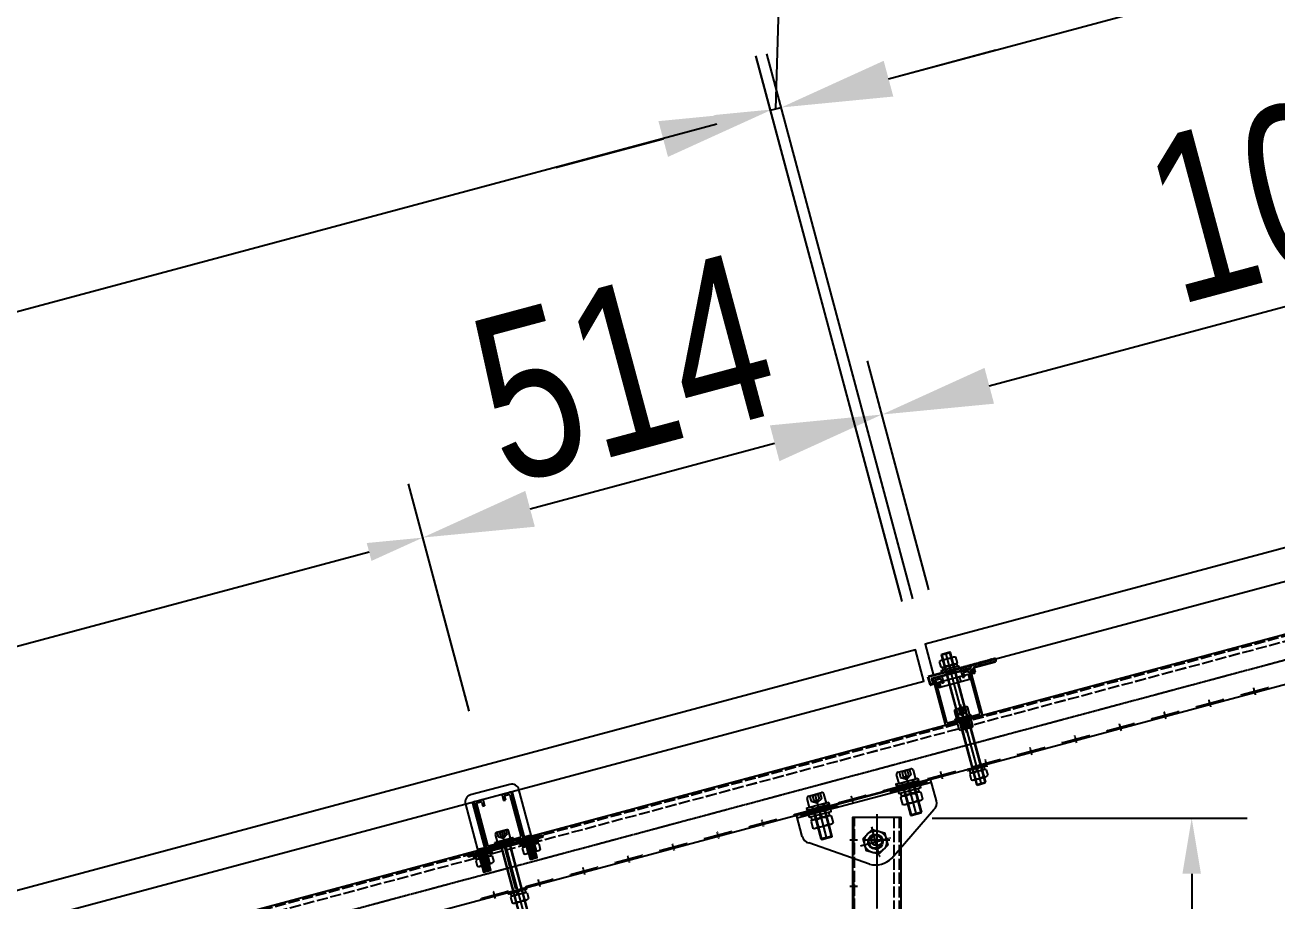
# Model space of a CAD drawing. Header units: millimetres. Extents: x -14454 to 167453, y -24 to 28032.
# Drawn here: x 44912 to 46027, y 24444 to 25224 of the extents above; entities that cross this region are included whole.
import ezdxf

# ---------------------------------------------------------------- set-up
doc = ezdxf.new("R2010")
doc.units = ezdxf.units.MM
for name, pattern in [('ACAD_ISO02W100', [15, 12, -3]), ('CENTER', [50.8, 31.75, -6.35, 6.35, -6.35]), ('CENTER2', [1.125, 0.75, -0.125, 0.125, -0.125]), ('CONTINUOUS1', [0]), ('DASH', [0.35, 0.25, -0.1]), ('DASHED', [19.05, 12.7, -6.35])]:
    doc.linetypes.add(name, pattern=pattern)
for name, color, linetype in [('003_THICK', 7, 'CONTINUOUS1'), ('cushician', 7, 'Continuous'), ('CY_生产图', 7, 'Continuous'), ('E-BUSB', 1, 'Continuous'), ('中心线', 1, 'CENTER2'), ('图块替换', 7, 'Continuous'), ('标注', 3, 'Continuous'), ('粗线', 7, 'Continuous'), ('组件', 4, 'Continuous'), ('细线', 3, 'DASH'), ('虚线', 3, 'ACAD_ISO02W100')]:
    doc.layers.add(name, color=color, linetype=linetype)
doc.layers.add('粗实线', color=7, linetype='Continuous', lineweight=50)
doc.layers.add('粗实线层', color=7, linetype='Continuous', lineweight=35)
doc.styles.add('标准', font='MS PGothic.ttf', dxfattribs={"width": 0.8})
doc.dimstyles.new('plan', dxfattribs={"dimscale": 60, "dimtxt": 3, "dimasz": 1, "dimexe": 1, "dimexo": 1, "dimgap": 0.5, "dimtad": 1, "dimdec": 0, "dimzin": 0, "dimdsep": 46, "dimtxsty": '标准', "dimcen": 0, "dimclrd": 3, "dimclre": 3, "dimclrt": 7, "dimadec": 0, "dimazin": 0, "dimtfac": 1, "dimtdec": 0, "dimtofl": 0, "dimtmove": 0, "dimatfit": 3, "dimfxl": 0, "dimtolj": 1, "dimtzin": 0, "dimlwe": -1, "dimarcsym": 0})
doc.dimstyles.new('副本 plan', dxfattribs={"dimscale": 60, "dimtxt": 3, "dimasz": 1, "dimexe": 3, "dimexo": 1, "dimgap": 0.5, "dimtad": 1, "dimdec": 0, "dimzin": 0, "dimdsep": 46, "dimtxsty": '标准', "dimcen": 0, "dimclrd": 3, "dimclre": 3, "dimclrt": 7, "dimadec": 0, "dimazin": 0, "dimtfac": 1, "dimtdec": 0, "dimtofl": 0, "dimtmove": 1, "dimatfit": 3, "dimfxl": 0, "dimtolj": 1, "dimtzin": 0, "dimlwe": -1, "dimarcsym": 0})

# ---------------------------------------------------------------- blocks, each defined once
blk = doc.blocks.new('*D376')
at = {"color": 3, "transparency": 16777216}
for p, q in [((37185.5, -756), (37098.7, -517.5)), ((35776, -1269.3), (35689.1, -1030.5))]:
    blk.add_line(p, q, dxfattribs=at)
at = {"color": 3, "lineweight": -2, "transparency": 16777216}
blk.add_line((35766, -1066.4), (37062.8, -594.4), dxfattribs=at)
at = {"color": 3, "transparency": 16777216}
for points in [[(37059.4, -585), (37066.2, -603.8), (37119.2, -573.9)], [(35762.6, -1057), (35769.4, -1075.8), (35709.6, -1086.9)]]:
    blk.add_solid(points, dxfattribs=at)
at = {"layer": 'Defpoints', "color": 0, "transparency": 16777216}
for p in [(37119.2, -573.9), (37206, -812.3, 2.3), (35796.6, -1325.7, 2.3)]:
    blk.add_point(p, dxfattribs=at)
at = {"color": 7, "transparency": 16777216, "insert": (36373.4, -717.6), "char_height": 180, "attachment_point": 5, "rotation": 20, "style": '标准'}
blk.add_mtext('\\A1;1500', dxfattribs=at)
blk = doc.blocks.new('zj6510012312311A$C3C46345F')
at = {"layer": '粗线'}
for p, q in [((0, 51), (0, 1)), ((1, 52), (9, 52)), ((2, 49), (2, 3)), ((3, 50), (7, 50)), ((8, 49), (8, 44.9)), ((8, 44.9), (10, 44.9)), ((10, 51), (10, 44.9)), ((31.3, 51), (31.3, 44.9)), ((31.3, 44.9), (33.3, 44.9)), ((32.3, 52), (40.3, 52)), ((33.3, 49), (33.3, 44.9)), ((34.3, 50), (38.3, 50)), ((39.3, 49), (39.3, 3)), ((41.3, 51), (41.3, 1)), ((1, 0), (40.3, 0)), ((3, 2), (38.3, 2))]:
    blk.add_line(p, q, dxfattribs=at)
for centre, start, end in [((1, 51), 90, 180), ((3, 49), 90, 180), ((7, 49), 0, 90), ((9, 51), 0, 90), ((32.3, 51), 90, 180), ((34.3, 49), 90, 180), ((38.3, 49), 0, 90), ((40.3, 51), 0, 90), ((1, 1), 180, 270), ((3, 3), 180, 270), ((38.3, 3), 270, 0), ((40.3, 1), 270, 0)]:
    blk.add_arc(centre, 1, start, end, dxfattribs=at)
blk = doc.blocks.new('zj6510012312311A$C67153D70')
at = {"layer": '003_THICK'}
for p, q in [((1, 7.2), (1, 0.8)), ((3.3, 8), (17.1, 8)), ((5.6, 7.2), (5.6, 0.8)), ((14.8, 7.2), (14.8, 0.8)), ((19.4, 7.2), (19.4, 0.8)), ((3.3, 0), (17.1, 0))]:
    blk.add_line(p, q, dxfattribs=at)
for centre, radius, start, end in [((3.3, 4.4), 3.66, 50.8833, 129.1167), ((3.3, 3.7), 3.66, 230.8833, 309.1167), ((10.2, -5.4), 13.4, 69.8555, 110.1445), ((10.2, 13.4), 13.4, 249.8555, 290.1445), ((17.1, 4.4), 3.66, 50.8833, 129.1167), ((17.1, 3.7), 3.66, 230.8833, 309.1167)]:
    blk.add_arc(centre, radius, start, end, dxfattribs=at)
at = {"layer": 'cushician'}
for p, q in [((2.2, 8), (2.2, 11)), ((2.2, 8), (18.2, 8)), ((18.2, 8), (18.2, 11))]:
    blk.add_line(p, q, dxfattribs=at)
blk.add_lwpolyline([(0, 13), (20, 13), (20, 11), (0, 11)], close=True, dxfattribs=at)
at = {"layer": '细线', "color": 2}
for p, q in [((8.3, 8), (10, 11)), ((9.7, 8), (11.4, 11))]:
    blk.add_line(p, q, dxfattribs=at)
blk = doc.blocks.new('zj65100竖装压块')
for p, q in [((291899.2, 884520.6, 0), (291899.2, 884520.6, 0)), ((291908.8, 884487.7, 0), (291908.8, 884479.4, 0)), ((291922.1, 884489.4, 0), (291910.5, 884489.4, 0)), ((291916.3, 884489.4, 0), (291916.3, 884489.4, 0)), ((291923.8, 884479.4, 0), (291923.8, 884487.7, 0)), ((291908.8, 884479.4, 0), (291923.8, 884479.4, 0)), ((291911.3, 884479.4, 0), (291911.3, 884400.2, 0)), ((291911.3, 884476.9, 0), (291921.3, 884476.9, 0)), ((291921.3, 884479.4, 0), (291921.3, 884400.2, 0)), ((291911.3, 884400.2, 0), (291921.3, 884400.2, 0)), ((291911.3, 884400.2, 0), (291911.9, 884399.4, 0)), ((291911.9, 884399.4, 0), (291920.7, 884399.4, 0)), ((291921.3, 884400.2, 0), (291920.7, 884399.4, 0))]:
    blk.add_line(p, q)
at = {"color": 3, "linetype": 'DASHED'}
for p, q in [((291911.5, 884484.4, 0), (291911.5, 884489.4, 0)), ((291911.5, 884484.4, 0), (291916.3, 884481.6, 0)), ((291913.9, 884489.4, 0), (291913.9, 884484.4, 0)), ((291921.1, 884484.4, 0), (291916.3, 884481.6, 0)), ((291918.7, 884489.4, 0), (291918.7, 884484.4, 0)), ((291921.1, 884489.4, 0), (291921.1, 884484.4, 0))]:
    blk.add_line(p, q, dxfattribs=at)
at = {"color": 1, "linetype": 'CENTER', "ltscale": 9}
blk.add_line((291916.3, 884489.4, 0), (291916.3, 884399.4, 0), dxfattribs=at)
at = {"color": 3}
for p, q in [((291911.9, 884476.9, 0), (291911.3, 884479.4, 0)), ((291911.9, 884476.9, 0), (291911.9, 884400.2, 0)), ((291920.7, 884476.9, 0), (291921.3, 884479.4, 0)), ((291920.7, 884476.9, 0), (291920.7, 884400.2, 0))]:
    blk.add_line(p, q, dxfattribs=at)
at = {"elevation": 0}
blk.add_lwpolyline([(291906.3, 884479.4), (291926.3, 884479.4), (291926.3, 884477.7), (291906.3, 884477.7)], close=True, dxfattribs=at)
for centre, start, end in [((291910.5, 884487.7, 0), 90, 180), ((291922.1, 884487.7, 0), 0, 90)]:
    blk.add_arc(centre, 1.67, start, end)
at = {"color": 3, "linetype": 'DASHED'}
for centre in [(291916.3, 884494.1, 0), (291916.3, 884489.1, 0)]:
    blk.add_arc(centre, 5.32, 243.0947, 296.9053, dxfattribs=at)
at = {"layer": 'E-BUSB'}
blk.add_line((291916.3, 884476, 0), (291916.3, 884399.4, 0), dxfattribs=at)
at = {"layer": '粗线'}
for name, p in [('zj6510012312311A$C3C46345F', (291895.7, 884475.7, 0)), ('zj6510012312311A$C67153D70', (291906.3, 884410.7, 0))]:
    blk.add_blockref(name, p, dxfattribs=at)
blk = doc.blocks.new('zj65100VFDFDBGdgrtedfghM8X105U型压块螺栓')
for p, q in [((-2155796166.540478, -2296044651.556607), (-2155796174.540479, -2296044651.556607)), ((-2155796166.540478, -2296044652.556607), (-2155796174.540479, -2296044652.556607)), ((-2155796166.540478, -2296044653.556607), (-2155796174.540479, -2296044653.556607)), ((-2155796166.540478, -2296044654.556606), (-2155796174.540479, -2296044654.556606)), ((-2155796166.540478, -2296044655.556607), (-2155796174.540479, -2296044655.556607)), ((-2155796166.540478, -2296044656.556607), (-2155796174.540479, -2296044656.556607)), ((-2155796166.540478, -2296044659.556607), (-2155796174.540479, -2296044659.556607)), ((-2155796166.540478, -2296044657.556608), (-2155796174.540478, -2296044657.556607)), ((-2155796166.540478, -2296044658.556607), (-2155796174.540478, -2296044658.556607)), ((-2155796114.540479, -2296044652.556608), (-2155796122.540479, -2296044652.556607)), ((-2155796114.540478, -2296044653.556607), (-2155796122.540479, -2296044653.556606)), ((-2155796114.540478, -2296044654.556606), (-2155796122.540479, -2296044654.556606)), ((-2155796114.540478, -2296044656.556607), (-2155796122.540479, -2296044656.556607)), ((-2155796114.540479, -2296044657.556608), (-2155796122.540479, -2296044657.556607)), ((-2155796114.540478, -2296044659.556607), (-2155796122.540479, -2296044659.556607)), ((-2155796114.540478, -2296044651.556607), (-2155796122.540478, -2296044651.556607)), ((-2155796114.540479, -2296044655.556607), (-2155796122.540478, -2296044655.556607)), ((-2155796114.540478, -2296044658.556607), (-2155796122.540478, -2296044658.556607)), ((-2155796166.540478, -2296044660.556607), (-2155796174.540479, -2296044660.556607)), ((-2155796166.540478, -2296044661.556607), (-2155796174.540479, -2296044661.556607)), ((-2155796166.540478, -2296044662.556606), (-2155796174.540479, -2296044662.556606)), ((-2155796166.540478, -2296044664.556606), (-2155796174.540479, -2296044664.556607)), ((-2155796166.540478, -2296044668.556607), (-2155796174.540479, -2296044668.556607)), ((-2155796166.540478, -2296044669.556607), (-2155796174.540479, -2296044669.556607)), ((-2155796166.540478, -2296044670.556606), (-2155796174.540479, -2296044670.556606)), ((-2155796166.540478, -2296044671.556606), (-2155796174.540479, -2296044671.556607)), ((-2155796166.540478, -2296044672.556607), (-2155796174.540479, -2296044672.556606)), ((-2155796166.540479, -2296044663.556607), (-2155796174.540478, -2296044663.556607)), ((-2155796166.540478, -2296044665.556607), (-2155796174.540478, -2296044665.556608)), ((-2155796166.540478, -2296044666.556607), (-2155796174.540478, -2296044666.556607)), ((-2155796166.540478, -2296044667.556607), (-2155796174.540478, -2296044667.556607)), ((-2155796114.540479, -2296044660.556607), (-2155796122.540479, -2296044660.556607)), ((-2155796114.540478, -2296044665.556608), (-2155796122.540479, -2296044665.556607)), ((-2155796114.540478, -2296044666.556607), (-2155796122.540479, -2296044666.556607)), ((-2155796114.540479, -2296044671.556607), (-2155796122.540479, -2296044671.556606)), ((-2155796114.540478, -2296044672.556607), (-2155796122.540479, -2296044672.556607)), ((-2155796114.540479, -2296044661.556607), (-2155796122.540478, -2296044661.556606)), ((-2155796114.540478, -2296044662.556606), (-2155796122.540478, -2296044662.556606)), ((-2155796114.540478, -2296044663.556607), (-2155796122.540478, -2296044663.556607)), ((-2155796114.540478, -2296044664.556607), (-2155796122.540478, -2296044664.556607)), ((-2155796114.540478, -2296044667.556607), (-2155796122.540478, -2296044667.556607)), ((-2155796114.540479, -2296044668.556607), (-2155796122.540478, -2296044668.556607)), ((-2155796114.540479, -2296044669.556607), (-2155796122.540478, -2296044669.556607)), ((-2155796114.540478, -2296044670.556607), (-2155796122.540478, -2296044670.556606)), ((-2155796166.540478, -2296044673.556606), (-2155796174.540479, -2296044673.556607)), ((-2155796166.540478, -2296044674.556607), (-2155796174.540478, -2296044674.556608)), ((-2155796166.540479, -2296044675.556607), (-2155796174.540478, -2296044675.556607)), ((-2155796114.540478, -2296044675.556608), (-2155796122.540479, -2296044675.556607)), ((-2155796114.540478, -2296044673.556607), (-2155796122.540478, -2296044673.556607)), ((-2155796114.540478, -2296044674.556608), (-2155796122.540478, -2296044674.556607))]:
    blk.add_line(p, q)
blk.add_lwpolyline([(-2155796122.540479, -2296044676.584091), (-2155796114.540478, -2296044676.584092), (-2155796114.540478, -2296044600.556607, 0.4142135624), (-2155796122.540479, -2296044592.556607), (-2155796166.540478, -2296044592.556607, 0.4142135624), (-2155796174.540479, -2296044600.556607), (-2155796174.540479, -2296044676.584093), (-2155796166.540478, -2296044676.584092), (-2155796166.540478, -2296044601.556607, -0.4142135592), (-2155796165.540479, -2296044600.556607), (-2155796123.540479, -2296044600.556606, -0.4142135656), (-2155796122.540478, -2296044601.556607), (-2155796122.540478, -2296044676.584093)], format="xyb")
blk = doc.blocks.new('zj65100VFDFDBGdgrtedfghA$C67153D70')
at = {"layer": '003_THICK'}
for p, q in [((1, 7.2), (1, 0.8)), ((3.3, 8), (17.1, 8)), ((5.6, 7.2), (5.6, 0.8)), ((14.8, 7.2), (14.8, 0.8)), ((19.4, 7.2), (19.4, 0.8)), ((3.3, 0), (17.1, 0))]:
    blk.add_line(p, q, dxfattribs=at)
for centre, radius, start, end in [((3.3, 4.4), 3.66, 50.8833, 129.1167), ((3.3, 3.7), 3.66, 230.8833, 309.1167), ((10.2, -5.4), 13.4, 69.8555, 110.1445), ((10.2, 13.4), 13.4, 249.8555, 290.1445), ((17.1, 4.4), 3.66, 50.8833, 129.1167), ((17.1, 3.7), 3.66, 230.8833, 309.1167)]:
    blk.add_arc(centre, radius, start, end, dxfattribs=at)
at = {"layer": 'cushician'}
for p, q in [((2.2, 8), (2.2, 11)), ((2.2, 8), (18.2, 8)), ((18.2, 8), (18.2, 11))]:
    blk.add_line(p, q, dxfattribs=at)
blk.add_lwpolyline([(0, 13), (20, 13), (20, 11), (0, 11)], close=True, dxfattribs=at)
at = {"layer": '细线', "color": 2}
for p, q in [((8.3, 8), (10, 11)), ((9.7, 8), (11.4, 11))]:
    blk.add_line(p, q, dxfattribs=at)
blk = doc.blocks.new('zj65100VFDFDBGdgrtedfghYABAN')
for p, q in [((-27.1, -61.1), (54, -39.4)), ((54.5, -41.3), (54, -39.4)), ((-26.6, -63), (54.5, -41.3)), ((-27.1, -61.1), (-26.6, -63))]:
    blk.add_line(p, q)
at = {"rotation": 15.00001912494984}
blk.add_blockref('zj65100VFDFDBGdgrtedfghM8X105U型压块螺栓', (1488078174.1, 2775770376.2), dxfattribs=at)
at = {"layer": '粗线', "rotation": 15.00001912494987}
for p in [(32.8, -60.6), (-17.4, -74.1)]:
    blk.add_blockref('zj65100VFDFDBGdgrtedfghA$C67153D70', p, dxfattribs=at)
blk = doc.blocks.new('zj65100压板组合')
blk.add_line((35843.9, -1455.7, -11.8), (35826.6, -1408.2, -16.4))
at = {"extrusion": (-8.31842e-08, -3.4456e-08, 1), "rotation": 4.99998075181172}
blk.add_blockref('zj65100VFDFDBGdgrtedfghYABAN', (35810.4, -1360.9, -11.7), dxfattribs=at)
at = {"layer": '图块替换', "rotation": 19.99999975941452}
blk.add_blockref('zj65100竖装压块', (64024.5, -932384.4, -23.8), dxfattribs=at)
blk = doc.blocks.new('*D377')
at = {"color": 3, "transparency": 16777216}
for p, q in [((37639.6, -592.9), (37432.4, -24.2)), ((35323.5, -1436.7), (35116.3, -868))]:
    blk.add_line(p, q, dxfattribs=at)
at = {"color": 3, "lineweight": -2, "transparency": 16777216}
blk.add_line((35193.2, -903.9), (37396.5, -101.1), dxfattribs=at)
at = {"color": 3, "transparency": 16777216}
for points in [[(37393.1, -91.7), (37400, -110.5), (37452.9, -80.6)], [(35189.8, -894.5), (35196.6, -913.3), (35136.8, -924.4)]]:
    blk.add_solid(points, dxfattribs=at)
at = {"layer": 'Defpoints', "color": 0, "transparency": 16777216}
for p in [(37452.9, -80.6), (37660.1, -649.3, 0), (35344, -1493.1, 0)]:
    blk.add_point(p, dxfattribs=at)
at = {"color": 7, "transparency": 16777216, "insert": (36253.8, -389.7), "char_height": 180, "attachment_point": 5, "rotation": 20.0185, "style": '标准'}
blk.add_mtext('\\A1;2465', dxfattribs=at)
blk = doc.blocks.new('*D387')
at = {"color": 3, "transparency": 16777216}
for p, q in [((115665, -847.2), (115599.9, -604.2)), ((114606.2, -1130.8), (114541.1, -887.9))]:
    blk.add_line(p, q, dxfattribs=at)
at = {"color": 3, "lineweight": -2, "transparency": 16777216}
blk.add_line((114672.6, -914.8), (115499.5, -693.2), dxfattribs=at)
at = {"color": 3, "transparency": 16777216}
for points in [[(115494.3, -673.9), (115504.7, -712.5), (115615.4, -662.1)], [(114667.4, -895.4), (114677.7, -934.1), (114556.6, -945.8)]]:
    blk.add_solid(points, dxfattribs=at)
at = {"layer": 'Defpoints', "color": 0, "transparency": 16777216}
for p in [(115615.4, -662.1), (115680.5, -905.1, 49.8), (114621.8, -1188.8, 48.2)]:
    blk.add_point(p, dxfattribs=at)
at = {"color": 7, "transparency": 16777216, "insert": (115055, -688.1), "char_height": 180, "attachment_point": 5, "rotation": 15, "style": '标准'}
blk.add_mtext('\\A1;1096', dxfattribs=at)
blk = doc.blocks.new('*D388')
at = {"color": 3, "transparency": 16777216}
for p, q in [((114607.4, -1135), (114541.1, -887.9)), ((114110.9, -1266.2), (114045.1, -1020.8))]:
    blk.add_line(p, q, dxfattribs=at)
at = {"color": 3, "lineweight": -2, "transparency": 16777216}
blk.add_line((114176.5, -1047.7), (114440.7, -976.9), dxfattribs=at)
at = {"color": 3, "transparency": 16777216}
for points in [[(114435.6, -957.5), (114445.9, -996.2), (114556.6, -945.8)], [(114171.4, -1028.3), (114181.7, -1067), (114060.6, -1078.7)]]:
    blk.add_solid(points, dxfattribs=at)
at = {"layer": 'Defpoints', "color": 0, "transparency": 16777216}
for p in [(114556.6, -945.8), (114622.9, -1193, 28.9), (114126.4, -1324.1, 2.3)]:
    blk.add_point(p, dxfattribs=at)
at = {"color": 7, "transparency": 16777216, "insert": (114277.6, -896.4), "char_height": 180, "attachment_point": 5, "rotation": 15, "style": '标准'}
blk.add_mtext('\\A1;514', dxfattribs=at)
blk = doc.blocks.new('*D389')
at = {"color": 3, "lineweight": -2, "transparency": 16777216}
for p, q in [((114448.1, -412.1), (114676.7, -350.8)), ((114442, -615.6), (114448.1, -412.1)), ((114563.7, -583), (114679.6, -551.9)), ((114436.3, -617.1), (114447.8, -614.1)), ((114320.4, -648.2), (114204.5, -679.3))]:
    blk.add_line(p, q, dxfattribs=at)
at = {"color": 3, "transparency": 16777216}
for p, q in [((114578.4, -1147.6), (114420.7, -559.2)), ((114589, -1141), (114432.3, -556.1))]:
    blk.add_line(p, q, dxfattribs=at)
for points in [[(114558.5, -563.7), (114568.9, -602.3), (114447.8, -614.1)], [(114315.2, -628.9), (114325.5, -667.5), (114436.3, -617.1)]]:
    blk.add_solid(points, dxfattribs=at)
at = {"layer": 'Defpoints', "color": 0, "transparency": 16777216}
for p in [(114447.8, -614.1), (114604.5, -1199, 9.3), (114593.9, -1205.5)]:
    blk.add_point(p, dxfattribs=at)
at = {"color": 7, "transparency": 16777216, "insert": (114531.4, -265.6), "char_height": 180, "attachment_point": 5, "rotation": 14.9999, "style": '标准'}
blk.add_mtext('\\A1;12', dxfattribs=at)
blk = doc.blocks.new('*D390')
at = {"color": 3, "transparency": 16777216}
for p, q in [((115684.6, -848.2), (115527.6, -262.6)), ((114590, -1144.9), (114432.3, -556.1))]:
    blk.add_line(p, q, dxfattribs=at)
at = {"color": 3, "lineweight": -2, "transparency": 16777216}
blk.add_line((114563.7, -583), (115427.3, -351.6), dxfattribs=at)
at = {"color": 3, "transparency": 16777216}
for points in [[(115422.1, -332.3), (115432.4, -370.9), (115543.2, -320.6)], [(114558.5, -563.7), (114568.9, -602.3), (114447.8, -614.1)]]:
    blk.add_solid(points, dxfattribs=at)
at = {"layer": 'Defpoints', "color": 0, "transparency": 16777216}
for p in [(115543.2, -320.6), (115700.1, -906.2, 0), (114605.6, -1202.9)]:
    blk.add_point(p, dxfattribs=at)
at = {"color": 7, "transparency": 16777216, "insert": (114964.4, -351.4), "char_height": 180, "attachment_point": 5, "rotation": 14.9999, "style": '标准'}
blk.add_mtext('\\A1;1134', dxfattribs=at)
blk = doc.blocks.new('zj65100A$C3C46345F')
at = {"layer": '粗线'}
for p, q in [((0, 51), (0, 1)), ((1, 52), (9, 52)), ((2, 49), (2, 3)), ((3, 50), (7, 50)), ((8, 49), (8, 44.9)), ((8, 44.9), (10, 44.9)), ((10, 51), (10, 44.9)), ((31.3, 51), (31.3, 44.9)), ((31.3, 44.9), (33.3, 44.9)), ((32.3, 52), (40.3, 52)), ((33.3, 49), (33.3, 44.9)), ((34.3, 50), (38.3, 50)), ((39.3, 49), (39.3, 3)), ((41.3, 51), (41.3, 1)), ((1, 0), (40.3, 0)), ((3, 2), (38.3, 2))]:
    blk.add_line(p, q, dxfattribs=at)
for centre, start, end in [((1, 51), 90, 180), ((3, 49), 90, 180), ((7, 49), 0, 90), ((9, 51), 0, 90), ((32.3, 51), 90, 180), ((34.3, 49), 90, 180), ((38.3, 49), 0, 90), ((40.3, 51), 0, 90), ((1, 1), 180, 270), ((3, 3), 180, 270), ((38.3, 3), 270, 0), ((40.3, 1), 270, 0)]:
    blk.add_arc(centre, 1, start, end, dxfattribs=at)
blk = doc.blocks.new('zj65100A$C5558085D')
at = {"layer": '粗线'}
for p, q in [((0, 6, 0), (0, 0, 0)), ((0, 6, 0), (34.3, 6, 0)), ((2, 6, 0), (2, 0, 0)), ((24.3, 6, 0), (24.3, 0, 0)), ((34.3, 6, 0), (34.3, 0, 0)), ((34.3, 5.2, 0), (34.3, 5.7, 0)), ((34.3, 0, 0), (0, 0, 0))]:
    blk.add_line(p, q, dxfattribs=at)
blk = doc.blocks.new('zj65100A$C440D491C')
at = {"layer": '粗实线', "lineweight": 35, "ltscale": 0.001}
for p, q in [((-5, 0.5), (-5, 9)), ((29.9, 9), (-5, 9)), ((-2.5, 0), (-4.5, 0)), ((-2, 5.5), (-2, 0.5)), ((-1.5, 6), (41.5, 6)), ((30.2, 8.7), (30.1, 8.9)), ((30.7, 8.9), (30.6, 8.7)), ((31.1, 9), (30.9, 9)), ((31.4, 8.7), (31.3, 8.9)), ((31.9, 8.9), (31.8, 8.7)), ((32.3, 9), (32.1, 9)), ((32.6, 8.7), (32.5, 8.9)), ((33.1, 8.9), (33, 8.7)), ((33.5, 9), (33.3, 9)), ((33.8, 8.7), (33.7, 8.9)), ((34.3, 8.9), (34.2, 8.7)), ((34.7, 9), (34.5, 9)), ((35, 8.7), (34.9, 8.9)), ((35.5, 8.9), (35.4, 8.7)), ((35.9, 9), (35.7, 9)), ((36.2, 8.7), (36.1, 8.9)), ((36.7, 8.9), (36.6, 8.7)), ((37.1, 9), (36.9, 9)), ((37.4, 8.7), (37.3, 8.9)), ((37.9, 8.9), (37.8, 8.7)), ((38.3, 9), (38.1, 9)), ((38.6, 8.7), (38.5, 8.9)), ((39.1, 8.9), (39, 8.7)), ((39.5, 9), (39.3, 9)), ((39.8, 8.7), (39.7, 8.9)), ((40.3, 8.9), (40.2, 8.7)), ((40.7, 9), (40.5, 9)), ((41, 8.7), (40.9, 8.9)), ((41.5, 8.9), (41.4, 8.7)), ((41.9, 9), (41.7, 9)), ((42, 5.5), (42, 0.5)), ((42.2, 8.7), (42.1, 8.9)), ((42.5, 0), (44.5, 0)), ((42.7, 8.9), (42.6, 8.7)), ((43.1, 9), (42.9, 9)), ((43.4, 8.7), (43.3, 8.9)), ((43.9, 8.9), (43.8, 8.7)), ((44.3, 9), (44.1, 9)), ((44.6, 8.7), (44.5, 8.9)), ((45.1, 8.9), (45, 8.7)), ((45, 0.5), (45, 5.5)), ((45.5, 9), (45.3, 9)), ((45.5, 6), (69.6, 6)), ((45.8, 8.7), (45.7, 8.9)), ((46.3, 8.9), (46.2, 8.7)), ((46.7, 9), (46.5, 9)), ((47, 8.7), (46.9, 8.9)), ((47.5, 8.9), (47.4, 8.7)), ((47.9, 9), (47.7, 9)), ((48.2, 8.7), (48.1, 8.9)), ((48.7, 8.9), (48.6, 8.7)), ((49.1, 9), (48.9, 9)), ((49.4, 8.7), (49.3, 8.9)), ((49.9, 8.9), (49.8, 8.7)), ((50.3, 9), (50.1, 9)), ((50.6, 8.7), (50.5, 8.9)), ((51.1, 8.9), (51, 8.7)), ((51.5, 9), (51.3, 9)), ((51.8, 8.7), (51.7, 8.9)), ((52.3, 8.9), (52.2, 8.7)), ((52.7, 9), (52.5, 9)), ((53, 8.7), (52.9, 8.9)), ((53.5, 8.9), (53.4, 8.7)), ((53.9, 9), (53.7, 9)), ((54.2, 8.7), (54.1, 8.9)), ((54.7, 8.9), (54.6, 8.7)), ((55.1, 9), (54.9, 9)), ((55.4, 8.7), (55.3, 8.9)), ((55.9, 8.9), (55.8, 8.7)), ((56.3, 9), (56.1, 9)), ((56.6, 8.7), (56.5, 8.9)), ((57.1, 8.9), (57, 8.7)), ((57.5, 9), (57.3, 9)), ((57.8, 8.7), (57.7, 8.9)), ((58.3, 8.9), (58.2, 8.7)), ((58.7, 9), (58.5, 9)), ((59, 8.7), (58.9, 8.9)), ((59.5, 8.9), (59.4, 8.7)), ((59.9, 9), (59.7, 9)), ((60.2, 8.7), (60.1, 8.9)), ((60.7, 8.9), (60.6, 8.7)), ((61.1, 9), (60.9, 9)), ((61.4, 8.7), (61.3, 8.9)), ((61.9, 8.9), (61.8, 8.7)), ((62.3, 9), (62.1, 9)), ((62.6, 8.7), (62.5, 8.9)), ((63.1, 8.9), (63, 8.7)), ((63.5, 9), (63.3, 9)), ((63.8, 8.7), (63.7, 8.9)), ((64.3, 8.9), (64.2, 8.7)), ((64.7, 9), (64.5, 9)), ((65, 8.7), (64.9, 8.9)), ((65.5, 8.9), (65.4, 8.7)), ((65.9, 9), (65.7, 9)), ((66.2, 8.7), (66.1, 8.9)), ((66.7, 8.9), (66.6, 8.7)), ((67.1, 9), (66.9, 9)), ((67.4, 8.7), (67.3, 8.9)), ((67.9, 8.9), (67.8, 8.7)), ((69.5, 9), (68.1, 9)), ((70, 6.5), (70, 8.5))]:
    blk.add_line(p, q, dxfattribs=at)
for centre, radius, start, end in [((-4.5, 0.5), 0.5, 180.0001, 270.0001), ((-2.5, 0.5), 0.5, 270.0002, 0.0002), ((-1.5, 5.5), 0.5, 90.0002, 180.0002), ((29.9, 8.8), 0.2, 36.87, 90.0001), ((30.4, 8.8), 0.2, 216.87, 323.1302), ((30.9, 8.8), 0.2, 90.0001, 143.1302), ((31.1, 8.8), 0.2, 36.87, 90.0001), ((31.6, 8.8), 0.2, 216.87, 323.1302), ((32.1, 8.8), 0.2, 90.0001, 143.1302), ((32.3, 8.8), 0.2, 36.87, 90.0001), ((32.8, 8.8), 0.2, 216.87, 323.1302), ((33.3, 8.8), 0.2, 90.0001, 143.1302), ((33.5, 8.8), 0.2, 36.87, 90.0001), ((34, 8.8), 0.2, 216.87, 323.1302), ((34.5, 8.8), 0.2, 90.0001, 143.1302), ((34.7, 8.8), 0.2, 36.87, 90.0001), ((35.2, 8.8), 0.2, 216.87, 323.1302), ((35.7, 8.8), 0.2, 90.0001, 143.1302), ((35.9, 8.8), 0.2, 36.87, 90.0001), ((36.4, 8.8), 0.2, 216.87, 323.1302), ((36.9, 8.8), 0.2, 90.0001, 143.1302), ((37.1, 8.8), 0.2, 36.87, 90.0001), ((37.6, 8.8), 0.2, 216.87, 323.1302), ((38.1, 8.8), 0.2, 90.0001, 143.1302), ((38.3, 8.8), 0.2, 36.87, 90.0001), ((38.8, 8.8), 0.2, 216.87, 323.1302), ((39.3, 8.8), 0.2, 90.0001, 143.1302), ((39.5, 8.8), 0.2, 36.87, 90.0001), ((40, 8.8), 0.2, 216.87, 323.1302), ((40.5, 8.8), 0.2, 90.0001, 143.1302), ((40.7, 8.8), 0.2, 36.87, 90.0001), ((41.2, 8.8), 0.2, 216.87, 323.1302), ((41.7, 8.8), 0.2, 90.0001, 143.1302), ((41.5, 5.5), 0.5, 0.0001, 90.0001), ((41.9, 8.8), 0.2, 36.87, 90.0001), ((42.5, 0.5), 0.5, 180.0001, 270.0001), ((42.4, 8.8), 0.2, 216.87, 323.1302), ((42.9, 8.8), 0.2, 90.0001, 143.1302), ((43.1, 8.8), 0.2, 36.87, 90.0001), ((43.6, 8.8), 0.2, 216.87, 323.1302), ((44.1, 8.8), 0.2, 90.0001, 143.1302), ((44.3, 8.8), 0.2, 36.87, 90.0001), ((44.5, 0.5), 0.5, 270.0002, 0.0002), ((44.8, 8.8), 0.2, 216.87, 323.1302), ((45.5, 5.5), 0.5, 90.0001, 180.0001), ((45.3, 8.8), 0.2, 90.0001, 143.1302), ((45.5, 8.8), 0.2, 36.87, 90.0001), ((46, 8.8), 0.2, 216.87, 323.1302), ((46.5, 8.8), 0.2, 90.0001, 143.1302), ((46.7, 8.8), 0.2, 36.87, 90.0001), ((47.2, 8.8), 0.2, 216.87, 323.1302), ((47.7, 8.8), 0.2, 90.0001, 143.1302), ((47.9, 8.8), 0.2, 36.87, 90.0001), ((48.4, 8.8), 0.2, 216.87, 323.1302), ((48.9, 8.8), 0.2, 90.0001, 143.1302), ((49.1, 8.8), 0.2, 36.87, 90.0001), ((49.6, 8.8), 0.2, 216.87, 323.1302), ((50.1, 8.8), 0.2, 90.0001, 143.1302), ((50.3, 8.8), 0.2, 36.87, 90.0001), ((50.8, 8.8), 0.2, 216.87, 323.1302), ((51.3, 8.8), 0.2, 90.0001, 143.1302), ((51.5, 8.8), 0.2, 36.87, 90.0001), ((52, 8.8), 0.2, 216.87, 323.1302), ((52.5, 8.8), 0.2, 90.0001, 143.1302), ((52.7, 8.8), 0.2, 36.87, 90.0001), ((53.2, 8.8), 0.2, 216.87, 323.1302), ((53.7, 8.8), 0.2, 90.0001, 143.1302), ((53.9, 8.8), 0.2, 36.87, 90.0001), ((54.4, 8.8), 0.2, 216.87, 323.1302), ((54.9, 8.8), 0.2, 90.0001, 143.1302), ((55.1, 8.8), 0.2, 36.87, 90.0001), ((55.6, 8.8), 0.2, 216.87, 323.1302), ((56.1, 8.8), 0.2, 90.0001, 143.1302), ((56.3, 8.8), 0.2, 36.87, 90.0001), ((56.8, 8.8), 0.2, 216.87, 323.1302), ((57.3, 8.8), 0.2, 90.0001, 143.1302), ((57.5, 8.8), 0.2, 36.87, 90.0001), ((58, 8.8), 0.2, 216.87, 323.1302), ((58.5, 8.8), 0.2, 90.0001, 143.1302), ((58.7, 8.8), 0.2, 36.87, 90.0001), ((59.2, 8.8), 0.2, 216.87, 323.1302), ((59.7, 8.8), 0.2, 90.0001, 143.1302), ((59.9, 8.8), 0.2, 36.87, 90.0001), ((60.4, 8.8), 0.2, 216.87, 323.1302), ((60.9, 8.8), 0.2, 90.0001, 143.1302), ((61.1, 8.8), 0.2, 36.87, 90.0001), ((61.6, 8.8), 0.2, 216.87, 323.1302), ((62.1, 8.8), 0.2, 90.0001, 143.1302), ((62.3, 8.8), 0.2, 36.87, 90.0001), ((62.8, 8.8), 0.2, 216.87, 323.1302), ((63.3, 8.8), 0.2, 90.0001, 143.1302), ((63.5, 8.8), 0.2, 36.87, 90.0001), ((64, 8.8), 0.2, 216.87, 323.1302), ((64.5, 8.8), 0.2, 90.0001, 143.1302), ((64.7, 8.8), 0.2, 36.87, 90.0001), ((65.2, 8.8), 0.2, 216.87, 323.1302), ((65.7, 8.8), 0.2, 90.0001, 143.1302), ((65.9, 8.8), 0.2, 36.87, 90.0001), ((66.4, 8.8), 0.2, 216.87, 323.1302), ((66.9, 8.8), 0.2, 90.0001, 143.1302), ((67.1, 8.8), 0.2, 36.87, 90.0001), ((67.6, 8.8), 0.2, 216.87, 323.1302), ((68.1, 8.8), 0.2, 90.0001, 143.1302), ((69.5, 8.5), 0.5, 0.0001, 91.7685), ((69.5, 6.5), 0.5, 283.1341, 0.0001)]:
    blk.add_arc(centre, radius, start, end, dxfattribs=at)
blk = doc.blocks.new('zj65100A$C57FE3A9E')
at = {"layer": '标注', "ltscale": 0.001}
blk.add_hatch(color=256, dxfattribs=at).paths.add_polyline_path([(54.5, 9), (45.5, 9), (45.5, 6), (54.5, 6)])
at = {"layer": '中心线', "linetype": 'CENTER', "ltscale": 0.001}
blk.add_line((50, 11.1), (50, 4.3), dxfattribs=at)
at = {"layer": '标注', "ltscale": 0.001}
blk.add_lwpolyline([(54.5, 9), (45.5, 9), (45.5, 6), (54.5, 6)], close=True, dxfattribs=at)
at = {"layer": '粗实线', "lineweight": 30, "xscale": -1, "rotation": 0.001716497107011605}
blk.add_blockref('zj65100A$C440D491C', (70, 0), dxfattribs=at)
blk = doc.blocks.new('zj65100ZDFRWGFSFA$C67153D70')
at = {"layer": '003_THICK'}
for p, q in [((1, 7.2), (1, 0.8)), ((3.3, 8), (17.1, 8)), ((5.6, 7.2), (5.6, 0.8)), ((14.8, 7.2), (14.8, 0.8)), ((19.4, 7.2), (19.4, 0.8)), ((3.3, 0), (17.1, 0))]:
    blk.add_line(p, q, dxfattribs=at)
for centre, radius, start, end in [((3.3, 4.4), 3.66, 50.8833, 129.1167), ((3.3, 3.7), 3.66, 230.8833, 309.1167), ((10.2, -5.4), 13.4, 69.8555, 110.1445), ((10.2, 13.4), 13.4, 249.8555, 290.1445), ((17.1, 4.4), 3.66, 50.8833, 129.1167), ((17.1, 3.7), 3.66, 230.8833, 309.1167)]:
    blk.add_arc(centre, radius, start, end, dxfattribs=at)
at = {"layer": 'cushician'}
for p, q in [((2.2, 8), (2.2, 11)), ((2.2, 8), (18.2, 8)), ((18.2, 8), (18.2, 11))]:
    blk.add_line(p, q, dxfattribs=at)
blk.add_lwpolyline([(0, 13), (20, 13), (20, 11), (0, 11)], close=True, dxfattribs=at)
at = {"layer": '细线', "color": 2}
for p, q in [((8.3, 8), (10, 11)), ((9.7, 8), (11.4, 11))]:
    blk.add_line(p, q, dxfattribs=at)
blk = doc.blocks.new('zj65100M10X75内六角螺栓组合')
for p, q in [((8018.7, 5346.6, 0), (8018.7, 5338.3, 0)), ((8032, 5348.3, 0), (8020.3, 5348.3, 0)), ((8026.2, 5348.3, 0), (8026.2, 5348.3, 0)), ((8033.7, 5338.3, 0), (8033.7, 5346.6, 0)), ((8018.7, 5338.3, 0), (8033.7, 5338.3, 0)), ((8021.2, 5338.3, 0), (8021.2, 5264.1, 0)), ((8021.2, 5335.8, 0), (8031.2, 5335.8, 0)), ((8031.2, 5338.3, 0), (8031.2, 5264.1, 0)), ((8021.2, 5264.1, 0), (8031.2, 5264.1, 0)), ((8021.2, 5264.1, 0), (8021.8, 5263.3, 0)), ((8021.8, 5263.3, 0), (8030.6, 5263.3, 0)), ((8031.2, 5264.1, 0), (8030.6, 5263.3, 0))]:
    blk.add_line(p, q)
at = {"color": 3, "linetype": 'DASHED'}
for p, q in [((8021.4, 5343.3, 0), (8021.4, 5348.3, 0)), ((8021.4, 5343.3, 0), (8026.2, 5340.5, 0)), ((8023.8, 5348.3, 0), (8023.8, 5343.3, 0)), ((8031, 5343.3, 0), (8026.2, 5340.5, 0)), ((8028.6, 5348.3, 0), (8028.6, 5343.3, 0)), ((8031, 5348.3, 0), (8031, 5343.3, 0))]:
    blk.add_line(p, q, dxfattribs=at)
at = {"color": 1, "linetype": 'CENTER', "ltscale": 9}
blk.add_line((8026.2, 5348.3, 0), (8026.2, 5263.3, 0), dxfattribs=at)
at = {"color": 3}
for p, q in [((8021.8, 5335.8, 0), (8021.2, 5338.3, 0)), ((8021.8, 5335.8, 0), (8021.8, 5264.1, 0)), ((8030.6, 5335.8, 0), (8031.2, 5338.3, 0)), ((8030.6, 5335.8, 0), (8030.6, 5264.1, 0))]:
    blk.add_line(p, q, dxfattribs=at)
at = {"elevation": 0}
blk.add_lwpolyline([(8017.4, 5338.3), (8034.9, 5338.3), (8034.9, 5336.6), (8017.4, 5336.6)], close=True, dxfattribs=at)
for centre, start, end in [((8020.3, 5346.6, 0), 90, 180), ((8032, 5346.6, 0), 0, 90)]:
    blk.add_arc(centre, 1.67, start, end)
at = {"color": 3, "linetype": 'DASHED'}
for centre in [(8026.2, 5353, 0), (8026.2, 5348, 0)]:
    blk.add_arc(centre, 5.32, 243.0947, 296.9053, dxfattribs=at)
at = {"layer": 'E-BUSB'}
blk.add_line((8026.2, 5334.9, 0), (8026.2, 5263.3, 0), dxfattribs=at)
at = {"layer": '粗实线层'}
blk.add_line((8026.2, 5321.1, 0), (8026.2, 5330.6, 0), dxfattribs=at)
at = {"layer": '粗线', "rotation": 359.9999998357005}
blk.add_blockref('zj65100ZDFRWGFSFA$C67153D70', (8016.2, 5269.6, 0), dxfattribs=at)
blk = doc.blocks.new('zj65100A$C3636562C')
at = {"xscale": -1, "rotation": 194.9999992630141}
blk.add_blockref('zj65100M10X75内六角螺栓组合', (-9107.3, 3029.3, 0), dxfattribs=at)
at = {"rotation": 14.99999975941453}
blk.add_blockref('zj65100M10X75内六角螺栓组合', (-6344.8, -7280.2, 0), dxfattribs=at)
at = {"layer": '粗线', "extrusion": (5.87236e-06, 7.82333e-07, 1), "xscale": -1, "rotation": 15.17856596236601}
blk.add_blockref('zj65100A$C57FE3A9E', (63.4, 7.9), dxfattribs=at)
at = {"layer": '粗线', "rotation": 14.99999965130814}
blk.add_blockref('zj65100A$C3C46345F', (7.2, -55.4, 0), dxfattribs=at)
at = {"layer": '粗线', "extrusion": (5.87236e-06, 7.82333e-07, 1), "rotation": 15.1768494450221}
blk.add_blockref('zj65100A$C5558085D', (0.2, -15, 0), dxfattribs=at)
blk = doc.blocks.new('*D414')
at = {"color": 3, "linetype": 'Continuous', "transparency": 16777216}
for p, q in [((3047.7, 2238.9), (3388.2, 2238.9)), ((3047.7, 1238.9), (3388.2, 1238.9))]:
    blk.add_line(p, q, dxfattribs=at)
at = {"color": 3, "linetype": 'Continuous', "lineweight": -2, "transparency": 16777216}
blk.add_line((3328.2, 2178.9), (3328.2, 1298.9), dxfattribs=at)
at = {"color": 3, "transparency": 16777216}
for points in [[(3318.2, 2178.9), (3338.2, 2178.9), (3328.2, 2238.9)], [(3318.2, 1298.9), (3338.2, 1298.9), (3328.2, 1238.9)]]:
    blk.add_solid(points, dxfattribs=at)
at = {"layer": 'Defpoints', "color": 0, "transparency": 16777216}
for p in [(2987.7, 2238.9, 0), (2987.7, 1238.9, 0), (3328.2, 1238.9)]:
    blk.add_point(p, dxfattribs=at)
at = {"color": 7, "transparency": 16777216, "insert": (3223.2, 1738.9), "char_height": 150, "attachment_point": 5, "rotation": 90, "style": '标准'}
blk.add_mtext('\\A1;1000', dxfattribs=at)
blk = doc.blocks.new('zj65100ULZ1050')
at = {"elevation": -0.027224}
blk.add_lwpolyline([(-2153494308.063709, -2295735863.175864), (-2153494360.063709, -2295735863.175864), (-2153494360.063709, -2295734863.175864), (-2153494308.063709, -2295734863.175864)], close=True, dxfattribs=at)
at = {"color": 3, "const_width": 2, "elevation": -0.027224}
for points in [[(-2153494359.063709, -2295734873.175864), (-2153494359.063709, -2295734903.175864)], [(-2153494359.063709, -2295734873.175864), (-2153494359.063709, -2295734903.175864)], [(-2153494359.063709, -2295734923.175864), (-2153494359.063709, -2295734953.175864)]]:
    blk.add_lwpolyline(points, dxfattribs=at)
blk.add_circle((-2153494334.063709, -2295734888.175864, -0.027224), 6)
at = {"layer": '中心线'}
for p, q in [((-2153494334.063709, -2295734860.175864, -0.027224), (-2153494334.063709, -2295735866.175864, -0.027224)), ((-2153494358.063709, -2295734873.175864, -0.027224), (-2153494360.063709, -2295734873.175864, -0.027224)), ((-2153494358.063709, -2295734873.175864, -0.027224), (-2153494360.063709, -2295734873.175864, -0.027224)), ((-2153494355.063709, -2295734888.175864, -0.027224), (-2153494363.063709, -2295734888.175864, -0.027224)), ((-2153494355.063709, -2295734888.175864, -0.027224), (-2153494363.063709, -2295734888.175864, -0.027224)), ((-2153494320.063709, -2295734888.175864, -0.027224), (-2153494348.063709, -2295734888.175864, -0.027224)), ((-2153494360.063709, -2295734903.175864, -0.027224), (-2153494358.063709, -2295734903.175864, -0.027224)), ((-2153494360.063709, -2295734903.175864, -0.027224), (-2153494358.063709, -2295734903.175864, -0.027224)), ((-2153494358.063709, -2295734923.175864, -0.027224), (-2153494360.063709, -2295734923.175864, -0.027224)), ((-2153494355.063709, -2295734938.175864, -0.027224), (-2153494363.063709, -2295734938.175864, -0.027224)), ((-2153494360.063709, -2295734953.175864, -0.027224), (-2153494358.063709, -2295734953.175864, -0.027224))]:
    blk.add_line(p, q, dxfattribs=at)
at = {"layer": '虚线', "color": 3}
blk.add_line((-2153494358.063709, -2295735863.175864, -0.027224), (-2153494358.063709, -2295734863.175864, -0.027224), dxfattribs=at)
at = {"layer": '虚线'}
for p, q in [((-2153494315.563709, -2295734863.175864, -0.027224), (-2153494315.563709, -2295735863.175864, -0.027224)), ((-2153494310.063709, -2295734863.175864, -0.027224), (-2153494310.063709, -2295735863.175864, -0.027224))]:
    blk.add_line(p, q, dxfattribs=at)
blk = doc.blocks.new('zj65100ZDFRWGDSFGFG')
for p, q in [((-48.3, 6.2), (-49.3, 5.4)), ((-49.3, -5.4), (-49.3, 5.4)), ((-48.3, -6.2), (-48.3, 6.2)), ((-12.3, 6.2), (-48.3, 6.2)), ((-15.4, -6.2), (-15.4, 6.2)), ((-12.3, 9.2), (-2.1, 9.2)), ((-12.3, -9.2), (-12.3, 9.2)), ((0, 7.2), (0, -7.2)), ((0, 0), (0, 0)), ((-48.3, -6.2), (-49.3, -5.4)), ((-12.3, -6.2), (-48.3, -6.2)), ((-2.1, -9.2), (-12.3, -9.2))]:
    blk.add_line(p, q)
at = {"color": 1, "linetype": 'CENTER', "ltscale": 9}
blk.add_line((0, 0), (-49.3, 0), dxfattribs=at)
at = {"color": 3}
for p, q in [((-15.4, 5.4), (-48.3, 5.4)), ((-15.4, 5.4), (-12.3, 6.2)), ((-15.4, -5.4), (-48.3, -5.4)), ((-15.4, -5.4), (-12.3, -6.2))]:
    blk.add_line(p, q, dxfattribs=at)
at = {"color": 3, "linetype": 'DASHED'}
for p, q in [((-6.2, 5.9), (-9.6, 0)), ((0, 5.9), (-6.2, 5.9)), ((0, 3), (-6.2, 3)), ((-6.2, -5.9), (-9.6, 0)), ((0, -3), (-6.2, -3)), ((-6.2, -5.9), (0, -5.9))]:
    blk.add_line(p, q, dxfattribs=at)
at = {"elevation": 0}
blk.add_lwpolyline([(-12.3, -12.3), (-12.3, 12.3), (-14.4, 12.3), (-14.4, -12.3)], close=True, dxfattribs=at)
at = {"color": 3, "linetype": 'DASHED'}
for centre in [(-0.3, 0), (5.8, 0)]:
    blk.add_arc(centre, 6.55, 153.0947, 206.9053, dxfattribs=at)
for centre, start, end in [((-2.1, 7.2), 0, 90), ((-2.1, -7.2), 270, 0)]:
    blk.add_arc(centre, 2.05, start, end)
at = {"layer": 'E-BUSB'}
blk.add_line((-16.4, 0), (-49.3, 0, 0), dxfattribs=at)
blk = doc.blocks.new('zj65100ZDFRWGdgrtedfghWDVBTBXDVDFGTHTRFGTRHdghjdgyuA$C67153D70')
at = {"layer": '003_THICK'}
for p, q in [((1, 7.2), (1, 0.8)), ((3.3, 8), (17.1, 8)), ((5.6, 7.2), (5.6, 0.8)), ((14.8, 7.2), (14.8, 0.8)), ((19.4, 7.2), (19.4, 0.8)), ((3.3, 0), (17.1, 0))]:
    blk.add_line(p, q, dxfattribs=at)
for centre, radius, start, end in [((3.3, 4.4), 3.66, 50.8833, 129.1167), ((3.3, 3.7), 3.66, 230.8833, 309.1167), ((10.2, -5.4), 13.4, 69.8555, 110.1445), ((10.2, 13.4), 13.4, 249.8555, 290.1445), ((17.1, 4.4), 3.66, 50.8833, 129.1167), ((17.1, 3.7), 3.66, 230.8833, 309.1167)]:
    blk.add_arc(centre, radius, start, end, dxfattribs=at)
at = {"layer": 'cushician'}
for p, q in [((2.2, 8), (2.2, 11)), ((18.2, 8), (18.2, 11)), ((2.2, 8), (18.2, 8))]:
    blk.add_line(p, q, dxfattribs=at)
blk.add_lwpolyline([(0, 13), (20, 13), (20, 11), (0, 11)], close=True, dxfattribs=at)
at = {"layer": '细线', "color": 2}
for p, q in [((8.3, 8), (10, 11)), ((9.7, 8), (11.4, 11))]:
    blk.add_line(p, q, dxfattribs=at)
blk = doc.blocks.new('zj65100A$C30737769')
at = {"color": 7, "linetype": 'Continuous'}
blk.add_lwpolyline([(5.2, 9), (10.4, 0), (5.2, -9), (-5.2, -9), (-10.4, 0), (-5.2, 9)], close=True, dxfattribs=at)
blk.add_circle((0, 0), 9, dxfattribs=at)
blk.add_circle((0, 0, 0), 6)
at = {"layer": '中心线'}
for p, q in [((0, 12.5), (0, -12.5)), ((12.5, 0), (-12.5, 0))]:
    blk.add_line(p, q, dxfattribs=at)
blk = doc.blocks.new('zj651001666334933', base_point=(7461.3, 5253.4))
blk.add_line((7461.3, 5328.4), (7580.5, 5328.4))
at = {"layer": '中心线'}
for p, q in [((7466.3, 5324.9), (7466.3, 5328.4)), ((7486.3, 5322.1), (7486.3, 5331.1)), ((7506.3, 5328.4), (7506.3, 5324.9)), ((7566.3, 5324.9), (7566.3, 5328.4)), ((7586.3, 5322.1), (7586.3, 5331.1)), ((7606.3, 5328.4), (7606.3, 5324.9)), ((7536.3, 5266.4), (7536.3, 5290.4)), ((7524.3, 5278.4), (7548.3, 5278.4))]:
    blk.add_line(p, q, dxfattribs=at)
at = {"layer": '粗线'}
for p, q in [((7461.3, 5304.4), (7461.3, 5328.4)), ((7611.3, 5328.4), (7461.3, 5328.4)), ((7611.3, 5304.4), (7611.3, 5328.4)), ((7611.3, 5324.9), (7461.3, 5324.9)), ((7523.8, 5256.7), (7466.3, 5295.7)), ((7548.8, 5256.7), (7606.3, 5295.7))]:
    blk.add_line(p, q, dxfattribs=at)
at = {"layer": '粗线', "color": 2, "const_width": 3.5}
for points in [[(7466.3, 5326.6), (7506.3, 5326.6)], [(7566.3, 5326.6), (7606.3, 5326.6)]]:
    blk.add_lwpolyline(points, dxfattribs=at)
at = {"layer": '粗线'}
blk.add_circle((7536.3, 5278.4), 7, dxfattribs=at)
for centre, radius, start, end in [((7471.3, 5304.4), 10, 180, 240), ((7601.3, 5304.4), 10, 300, 0), ((7536.3, 5278.4), 25, 240, 300)]:
    blk.add_arc(centre, radius, start, end, dxfattribs=at)
at = {"rotation": 90}
for p in [(7486.3, 5344.8, 0), (7586.3, 5344.8)]:
    blk.add_blockref('zj65100ZDFRWGDSFGFG', p, dxfattribs=at)
at = {"xscale": 1.333333333333333, "yscale": 1.333333333333333, "zscale": 1.333333333333333, "rotation": 90.09086454922986}
blk.add_blockref('zj65100A$C30737769', (7536.3, 5278.4), dxfattribs=at)
at = {"layer": '粗线', "extrusion": (-7.7998e-18, 2.14534e-12, -1), "xscale": 1.232000193967497, "yscale": 1.232000193967497, "zscale": -1.2320001939675, "rotation": 359.9999954172398}
for p in [(-7498.6, 5308.8, 0), (-7598.6, 5308.8, -0.1)]:
    blk.add_blockref('zj65100ZDFRWGdgrtedfghWDVBTBXDVDFGTHTRFGTRHdghjdgyuA$C67153D70', p, dxfattribs=at)
blk = doc.blocks.new('zj65100三角件')
at = {"rotation": 19.90912820410207}
blk.add_blockref('zj651001666334933', (-62.1, -49.1, 0), dxfattribs=at)
blk = doc.blocks.new('zj65100182-78组件组合')
at = {"layer": '组件', "color": 6, "elevation": -11.7}
blk.add_lwpolyline([(35355.4, -1524.4), (37671.8, -681.3), (37659.8, -648.4), (35343.4, -1491.5)], close=True, dxfattribs=at)
blk.add_blockref('zj65100压板组合', (1408.6, 512.7, -29))
dim = blk.add_aligned_dim(p1=(35344, -1493.1, -21), p2=(37660.1, -649.3, -21), distance=605.3, dimstyle='plan')
dim.commit()
dim.dimension.update_dxf_attribs({"geometry": '*D377', "text_midpoint": (36253.8, -389.7, -21)})
dim = blk.add_linear_dim(base=(37119.2, -573.9, -21.2), p1=(35796.6, -1325.7, -18.9), p2=(37206, -812.3, -18.9), angle=20, dimstyle='plan')
dim.commit()
dim.dimension.update_dxf_attribs({"geometry": '*D376', "text_midpoint": (36373.4, -717.6, -21.2)})
blk = doc.blocks.new('zj651001672279609', base_point=(111982.52, -2073.78))
for p, q in [((120475.91, 286.23, -5.38), (114294.1, -1370.18, -5.52)), ((118157.58, -334.96, -5.52), (112362.14, -1887.85, -5.52))]:
    blk.add_line(p, q)
at = {"elevation": -5.52}
blk.add_lwpolyline([(118157.58, -334.96), (112362.14, -1887.85), (112375.6, -1938.08), (118171.04, -385.19)], close=True, dxfattribs=at)
at = {"layer": '中心线'}
for p, q in [((118164.57, -361.04, -5.42), (112369.13, -1913.93, -5.52)), ((114960.22, -1248.63), (114958.15, -1240.91)), ((114973.94, -1241.85), (114973.42, -1239.92)), ((114911.93, -1261.57), (114909.86, -1253.85)), ((114925.64, -1254.79), (114925.12, -1252.86)), ((114944.44, -1247.69), (114944.96, -1249.62)), ((114863.63, -1274.51), (114861.56, -1266.79)), ((114877.34, -1267.73), (114876.83, -1265.8)), ((114896.15, -1260.63), (114896.66, -1262.56)), ((114815.34, -1287.46), (114813.26, -1279.73)), ((114829.05, -1280.68), (114828.53, -1278.74)), ((114847.85, -1273.57), (114848.37, -1275.5)), ((114767.04, -1300.4), (114764.97, -1292.67)), ((114780.75, -1293.62), (114780.23, -1291.68)), ((114799.55, -1286.51), (114800.07, -1288.44)), ((114718.74, -1313.34), (114716.67, -1305.61)), ((114732.46, -1306.56), (114731.94, -1304.63)), ((114751.26, -1299.45), (114751.77, -1301.38)), ((114670.45, -1326.28), (114668.38, -1318.55)), ((114684.16, -1319.5), (114683.64, -1317.57)), ((114702.96, -1312.39), (114703.48, -1314.32)), ((114606.37, -1338.27), (114606.88, -1340.2)), ((114622.15, -1339.22), (114620.08, -1331.49)), ((114635.86, -1332.44), (114635.35, -1330.51)), ((114654.66, -1325.33), (114655.18, -1327.26)), ((114558.07, -1351.21), (114558.59, -1353.14)), ((114573.85, -1352.16), (114571.78, -1344.43)), ((114587.57, -1345.38), (114587.05, -1343.45)), ((114509.77, -1364.15), (114510.29, -1366.09)), ((114525.56, -1365.1), (114523.49, -1357.37)), ((114539.27, -1358.32), (114538.75, -1356.39)), ((114461.48, -1377.09), (114462, -1379.03)), ((114477.26, -1378.04), (114475.19, -1370.31)), ((114490.97, -1371.26), (114490.46, -1369.33)), ((114413.18, -1390.04), (114413.7, -1391.97)), ((114428.97, -1390.98), (114426.89, -1383.26)), ((114442.68, -1384.2), (114442.16, -1382.27)), ((114364.89, -1402.98), (114365.4, -1404.91)), ((114380.67, -1403.92), (114378.6, -1396.2)), ((114394.38, -1397.14), (114393.86, -1395.21)), ((114316.59, -1415.92), (114317.11, -1417.85)), ((114332.37, -1416.87), (114330.3, -1409.14)), ((114346.09, -1410.09), (114345.57, -1408.15)), ((114268.29, -1428.86), (114268.81, -1430.79)), ((114284.08, -1429.81), (114282.01, -1422.08)), ((114297.79, -1423.03), (114297.27, -1421.09)), ((114220, -1441.8), (114220.51, -1443.73)), ((114235.78, -1442.75), (114233.71, -1435.02)), ((114249.49, -1435.97), (114248.97, -1434.04)), ((114152.9, -1461.85), (114152.38, -1459.92)), ((114171.7, -1454.74), (114172.22, -1456.67)), ((114187.48, -1455.69), (114185.41, -1447.96)), ((114201.2, -1448.91), (114200.68, -1446.98)), ((114123.4, -1467.68), (114123.92, -1469.61)), ((114139.19, -1468.63), (114137.12, -1460.9))]:
    blk.add_line(p, q, dxfattribs=at)
at = {"layer": '组件', "color": 6, "elevation": 28.85}
blk.add_lwpolyline([(114612.21, -1227.6), (115707.57, -934.1), (115698.51, -900.29), (114603.15, -1193.79)], close=True, dxfattribs=at)
at = {"layer": '细线', "color": 2, "const_width": 2}
for points in [[(114973.68, -1240.89), (114944.7, -1248.65), (114946.61, -1248.14)], [(114925.38, -1253.83), (114896.4, -1261.59), (114898.31, -1261.08)], [(114877.09, -1266.77), (114848.11, -1274.53), (114850.02, -1274.02)], [(114828.79, -1279.71), (114799.81, -1287.47), (114801.72, -1286.96)], [(114780.49, -1292.65), (114751.52, -1300.42), (114753.42, -1299.9)], [(114732.2, -1305.59), (114703.22, -1313.36), (114705.13, -1312.84)], [(114683.9, -1318.53), (114654.92, -1326.3), (114656.83, -1325.79)], [(114635.6, -1331.47), (114606.63, -1339.24), (114608.53, -1338.73)], [(114587.31, -1344.41), (114558.33, -1352.18), (114560.24, -1351.67)], [(114539.01, -1357.36), (114510.03, -1365.12), (114511.94, -1364.61)], [(114490.72, -1370.3), (114461.74, -1378.06), (114463.65, -1377.55)], [(114442.42, -1383.24), (114413.44, -1391), (114415.35, -1390.49)], [(114394.12, -1396.18), (114365.14, -1403.94), (114367.05, -1403.43)], [(114345.83, -1409.12), (114316.85, -1416.88), (114318.76, -1416.37)], [(114297.53, -1422.06), (114268.55, -1429.82), (114270.46, -1429.31)], [(114200.94, -1447.94), (114171.96, -1455.71), (114173.87, -1455.2)], [(114249.23, -1435), (114220.26, -1442.77), (114222.16, -1442.25)], [(114152.64, -1460.88), (114123.66, -1468.65), (114125.57, -1468.14)]]:
    blk.add_lwpolyline(points, dxfattribs=at)
at = {"layer": '虚线'}
for p, q in [((120476.43, 284.3, -5.38), (114294.62, -1372.11, -5.52)), ((120477.86, 278.99, -5.38), (114296.04, -1377.42, -5.52)), ((118158.1, -336.89, -5.52), (112362.66, -1889.78, -5.52)), ((118159.53, -342.21, -5.52), (112364.08, -1895.09, -5.52))]:
    blk.add_line(p, q, dxfattribs=at)
at = {"rotation": 355}
blk.add_blockref('zj65100182-78组件组合', (77132.71, 2728.11, 40.52), dxfattribs=at)
blk.add_blockref('zj65100A$C3636562C', (114618.01, -1226.04, 0))
at = {"color": 1}
for base, p1, p2, picture, middle in [((114447.81, -614.05, 19.52), (114593.94, -1205.54, 19.52), (114604.54, -1199, 28.85), '*D389', (114446, -288.43, 19.52)), ((115543.17, -320.55, 28.85), (114605.58, -1202.85, 28.85), (115700.08, -906.17, 28.85), '*D390', (114964.43, -351.39, 28.85))]:
    dim = blk.add_linear_dim(base=base, p1=p1, p2=p2, angle=14.99995, dimstyle='plan', override={"dimtmove": 1}, dxfattribs=at)
    dim.commit()
    dim.dimension.update_dxf_attribs({"geometry": picture, "text_midpoint": middle})
for base, p1, p2, picture, middle in [((115615.39, -662.12, -19.31), (114621.76, -1188.8, 28.85), (115680.5, -905.11, 30.49), '*D387', (115054.96, -688.05, -19.31)), ((114556.64, -945.81), (114126.4, -1324.15, 2.32), (114622.88, -1193, 28.85), '*D388', (114277.58, -896.35))]:
    dim = blk.add_linear_dim(base=base, p1=p1, p2=p2, angle=14.99998, dimstyle='plan')
    dim.commit()
    dim.dimension.update_dxf_attribs({"geometry": picture, "text_midpoint": middle})
blk = doc.blocks.new('C3.5')
for name, p in [('zj651001672279609', (419.5, 1546.9, 5.5)), ('zj65100ULZ1050', (2153497322.1, 2295737103.3, -18.2))]:
    blk.add_blockref(name, p)
at = {"rotation": 355.0000065764399}
blk.add_blockref('zj65100三角件', (2986.7, 2213.4, 5.4), dxfattribs=at)
dim = blk.add_linear_dim(base=(3328.2, 1238.9, 5.4), p1=(2987.7, 2238.9, 5.4), p2=(2987.7, 1238.9, 5.4), angle=90, dimstyle='副本 plan', override={"dimtxt": 2.5, "dimexe": 1})
dim.commit()
dim.dimension.update_dxf_attribs({"geometry": '*D414', "text_midpoint": (3223.2, 1738.9, 5.4)})
blk = doc.blocks.new('a20e8561e9664e1c90f5548e1024fe4a')
blk.add_blockref('C3.5', (0, 0))

msp = doc.modelspace()

# ---------------------------------------------------------------- block references
at = {"layer": 'CY_生产图', "xscale": 0.8242840581894979, "yscale": 0.8242840581894979, "zscale": 0.8242840581894979}
msp.add_blockref('a20e8561e9664e1c90f5548e1024fe4a', (43207.297, 22672.491, 14.985), dxfattribs=at)

doc.saveas('drawing.dxf')
